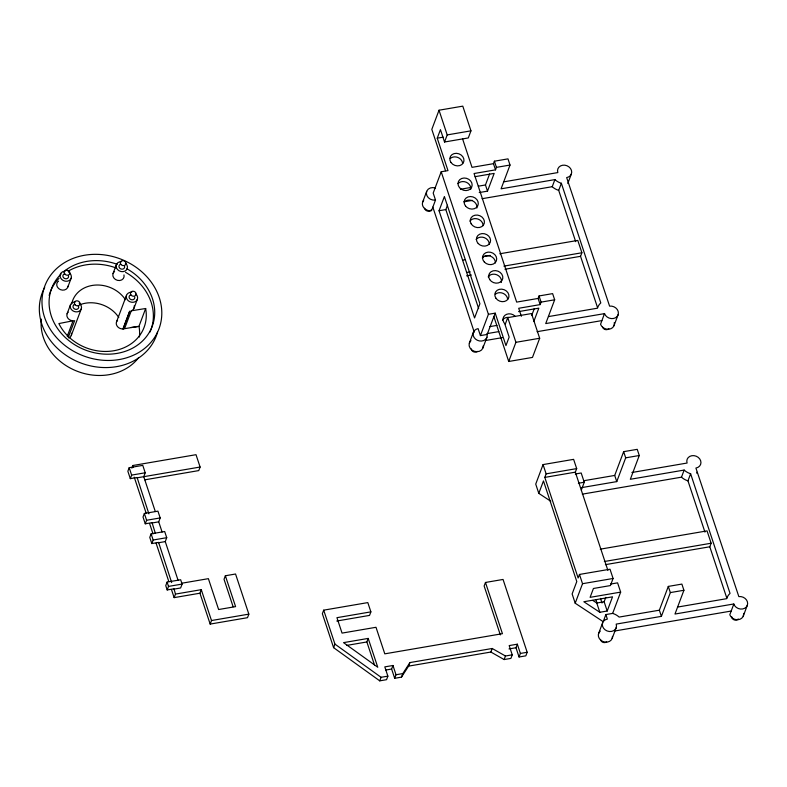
<?xml version="1.0" encoding="UTF-8"?>
<svg xmlns="http://www.w3.org/2000/svg" width="787" height="787" viewBox="0 0 787 787"><rect width="100%" height="100%" fill="white"/><g stroke="black" fill="none" stroke-linecap="round" stroke-linejoin="round"><path stroke-width="1.18" d="M67.81 287.098L71.145 278.234M67.102 313.777L70.436 304.903M67.239 336.295L73.073 320.771A5.775 4.909 20.6 0 1 67.525 317.623A5.775 4.909 20.6 0 1 68.154 312.164M68.262 337.249L74.686 320.575M71.283 335.459L81.287 308.848M113.033 273.561L116.368 264.688M116.506 321.922L126.51 295.302M123.038 328.897L129.707 311.15L123.047 328.956L138.994 326.251L145.664 308.504L131.272 310.806L124.602 328.553M134.026 308.12L137.361 299.247M155.314 511.56L143.755 476.686L145.221 472.78L142.772 465.373L129.186 467.694L127.858 471.246L130.308 478.653L137.095 477.493L148.91 513.881M131.872 468.157L132.875 465.501L196.012 454.689L200.105 467.035L198.767 470.587L144.818 479.824M130.308 478.653L131.645 475.102L129.186 467.694M162.092 532.022L158.718 521.84L160.184 517.935L157.931 511.147L144.355 513.468L143.018 517.02L145.27 523.808L152.058 522.647L155.305 533.183M145.27 523.808L146.608 520.256L144.355 513.468M178.069 580.255L165.26 541.594L166.726 537.688L164.68 531.52L151.104 533.842L149.766 537.393L151.812 543.561L158.6 542.4L171.655 582.547M151.812 543.561L153.15 540.01L151.104 533.842M173.838 589.148L180.626 587.978L182.102 584.082L180.666 579.753L167.09 582.085L165.752 585.636L167.188 589.955L173.976 588.784L175.481 594.087L174.143 597.628L199.937 593.211L201.275 589.67L175.481 594.087M167.188 589.955L168.516 586.404L167.09 582.085M199.937 593.211L210.168 624.081L247.502 617.687L248.84 614.135L235.549 574.008L225.357 575.759L224.029 579.301L233.119 606.738M210.168 624.081L211.496 620.53L201.275 589.67M423.701 200.331A7.211 6.139 20.6 0 0 423.691 207.601A7.211 6.139 20.6 0 0 431.502 210.69L435.506 200.046L433.194 193.071L441.202 171.773L447.99 170.612L437.238 138.178L440.445 129.658L444.537 142.004L468.295 137.941L470.96 130.839L462.786 106.147L439.018 110.219L431.817 129.383L445.511 170.72M444.537 142.004L447.203 134.911L439.018 110.219M422.678 202.052L426.682 191.408M439.048 210.739L444.389 196.543L479.903 303.733L474.561 317.928L439.048 210.739L445.835 209.578L447.478 205.21M336.777 621.022L369.546 615.404L370.884 611.863L367.814 602.596L323.693 610.161L322.355 613.703L333.599 647.652L379.757 680.853L386.545 679.683L387.873 676.141L384.804 666.874L392.959 665.487L396.018 674.744L394.69 678.296L401.478 677.125L408.591 666.127L409.929 662.575L492.2 648.488L505.451 656.004L512.239 654.843L509.179 645.586L517.325 644.189L520.394 653.446L519.056 656.997L525.844 655.837L527.182 652.285L503.05 579.448L485.471 582.459L484.133 586L500.335 634.912M479.224 192.559L487.507 191.143L485.461 184.965L489.632 173.878M503.837 181.827L557.826 172.579A7.211 6.139 20.6 0 1 562.577 165.24A7.211 6.139 20.6 0 1 571.411 170.258A7.211 6.139 20.6 0 1 566.66 177.587L609.591 306.123A7.211 6.139 20.6 0 1 618.149 311.337A7.211 6.139 20.6 0 1 613.329 318.519A7.211 6.139 20.6 0 1 604.554 313.62L545.725 323.575L554.668 299.798L552.622 293.62L539.046 295.951L538.111 298.43L516.666 302.1L474.059 173.524L495.515 169.854L493.469 163.676L494.403 161.197L507.979 158.866L510.025 165.044L501.083 188.821L554.904 179.603A14.432 12.277 20.6 0 0 561.367 183.273L600.806 302.956A14.432 12.277 20.6 0 0 597.667 307.628L597.51 308.179L548.47 316.581M487.507 191.143L494.177 173.396L475.112 176.662M495.515 169.854L496.44 167.365L494.403 161.197M333.599 647.652L334.937 644.11L323.693 610.161M469.367 342.984L473.371 332.34M488.422 314.308L495.21 313.147L487.153 334.455L480.424 335.606L488.422 314.308L441.202 171.773M374.514 665.025L366.87 641.956L368.198 638.414L343.535 642.635L377.76 667.248L368.198 638.414M482.933 347.903L486.937 337.259M482.087 198.708L552.228 186.696L554.904 179.603M493.882 316.699L508.717 361.479L532.474 357.416L539.675 338.253L531.5 313.56L507.743 317.623L505.067 324.726L509.159 337.072L505.962 345.582L495.21 313.147M575.691 241.639L558.701 190.365L561.367 183.273M379.757 680.853L381.085 677.302L387.873 676.141M567.801 183.46L571.401 173.878M394.69 678.296L391.621 669.029L392.959 665.487M508.717 361.479L515.918 342.315L507.743 317.623M531.776 315.282L534.275 308.632M533.822 321.46L538.82 308.15L518.564 311.622M521.368 316.295L518.702 308.278L540.157 304.608L541.092 302.119L539.046 295.951M401.478 677.125L402.806 673.583L409.929 662.575M597.54 307.579L580.55 256.316L581.888 252.765L577.796 240.419L499.814 253.768M607.908 570.447L575.346 472.161L576.684 468.609L573.615 459.352L543.06 464.586L535.731 484.103L538.79 493.36L550.792 501.27M604.524 313.501L600.56 324.264A7.211 6.139 20.6 0 0 609.03 329.212A7.211 6.139 20.6 0 0 614.283 322.532M538.79 493.36L543.463 480.936L576.792 581.544L572.129 593.959L575.199 603.216L603.196 621.671L605.862 614.568L612.65 613.407A14.432 12.277 20.6 0 1 619.123 617.077L659.358 610.191L668.301 586.413L681.876 584.092L683.923 590.26L674.98 614.037L733.779 603.973A7.211 6.139 20.6 0 0 742.584 608.981A7.211 6.139 20.6 0 0 747.404 601.799A7.211 6.139 20.6 0 0 738.836 596.585L695.915 468.058A7.211 6.139 20.6 0 0 700.656 460.72A7.211 6.139 20.6 0 0 691.822 455.712A7.211 6.139 20.6 0 0 687.081 463.041L631.892 472.495M610.535 584.062L617.588 582.852L620.658 592.119L590.102 597.343L593.437 588.479L610.407 585.567L613.083 578.475L610.014 569.217L579.458 574.441L578.13 577.992L544.801 477.394L546.129 473.843L543.06 464.586M408.591 666.127L490.872 652.039L492.2 648.488M613.978 325.72L618.129 314.702M490.872 652.039L504.123 659.555L505.451 656.004M512.239 654.843L510.911 658.394L504.123 659.555M519.056 656.997L515.987 647.74L517.325 644.189M581.308 490.104L584.259 482.254L581.19 472.997L575.317 474M581.259 487.684L616.762 481.605L614.716 475.437L623.648 451.659L637.224 449.338L639.27 455.506L630.338 479.283L684.149 470.065A14.432 12.277 20.6 0 0 690.622 473.735L730.051 593.428A14.432 12.277 20.6 0 0 726.922 598.09L726.755 598.651L677.725 607.043M616.762 481.605L625.695 457.837L623.648 451.659M575.199 603.216L582.528 583.708L579.458 574.441M607.2 611.017L612.532 596.831L583.826 601.74L599.832 612.286L607.2 611.017L604.131 601.76L605.774 597.392M598.622 633.446L602.626 622.802M612.65 613.407L620.658 592.119M612.188 638.375L616.182 627.731M582.321 494.147L681.483 477.168L684.149 470.065M704.945 532.101L687.956 480.837L690.622 473.735M605.862 614.568L607.357 619.094A7.211 6.139 20.6 0 0 602.616 626.422A7.211 6.139 20.6 0 0 611.45 631.44A7.211 6.139 20.6 0 0 616.191 624.101L661.405 616.359L670.347 592.581L668.301 586.413M726.794 598.051L709.805 546.778L711.143 543.227L707.051 530.881L600.265 549.169M733.809 604.082L729.805 614.726A7.211 6.139 20.6 0 0 738.058 619.703A7.211 6.139 20.6 0 0 743.607 613.407M743.233 616.191L747.375 605.164M73.073 320.771L58.877 323.575A46.531 39.586 20.6 0 0 112.315 350.982A46.531 39.586 20.6 0 0 146.077 311.357L145.664 308.504M447.203 134.911L470.96 130.839M437.238 138.178L443.179 137.164M493.469 163.676L472.013 167.346L462.52 138.699M496.44 167.365L510.025 165.044M460.474 189.244L471.187 187.414M478.319 186.194L485.461 184.965M463.946 201.816L472.416 200.37M462.618 260.143L465.019 259.73M483.011 256.651L490.212 255.411M131.055 327.52L139.024 326.457A46.531 39.586 20.6 0 1 139.397 337.003M466.711 272.489L470.301 271.869M503.896 266.114L581.888 252.765M466.573 275.824L471.374 275.007M504.969 269.252L580.55 256.316M541.092 302.119L554.668 299.798M489.868 326.615L496.971 325.395M498.84 331.602L486.937 333.639L487.153 334.455A7.211 6.139 20.6 0 1 481.595 341.046A7.211 6.139 20.6 0 1 473.282 335.695A7.211 6.139 20.6 0 1 478.103 328.622L480.424 335.606M485.471 340.525L502.273 337.653M537.068 331.691L601.858 320.604M515.918 342.315L539.675 338.253M131.645 475.102L145.221 472.78M136.968 477.847L200.105 467.035M146.608 520.256L160.184 517.935M151.93 523.001L158.718 521.84M625.695 457.837L639.27 455.506M153.15 540.01L166.726 537.688M546.129 473.843L576.684 468.609M158.472 542.755L165.26 541.594M544.801 477.394L575.346 472.161M583.777 480.729L614.716 475.437M578.376 483.257L584.259 482.254M181.531 583.265L208.388 578.661L218.619 609.522L235.588 606.62L225.357 575.759M168.516 586.404L182.102 584.082M211.496 620.53L248.84 614.135M604.357 561.515L711.143 543.227M605.419 564.653L709.805 546.778M370.884 611.863L336.944 617.677L342.05 633.102L375.999 627.288L384.794 653.84L502.44 633.692L485.471 582.459M582.528 583.708L613.083 578.475M346.9 645.379L366.87 641.956M592.759 600.392L596.762 603.029L604.131 601.76M670.347 592.581L683.923 590.26M385.797 670.032L391.621 669.029M509.002 648.931L515.987 647.74M614.726 630.997L731.103 611.066M396.018 674.744L402.806 673.583M520.394 653.446L527.182 652.285M123.215 328.877L122.851 328.907A5.775 4.909 20.6 0 1 117.017 325.916A5.775 4.909 20.6 0 1 117.558 320.299M334.937 644.11L381.085 677.302M659.358 610.191L661.405 616.359M538.111 298.43L540.157 304.608M600.491 598.376L602.025 602.999M595.907 599.684L597.058 603.157M596.762 603.029L599.832 612.286M445.835 209.578L478.653 308.612M432.84 207.138L474.286 332.252M132.875 465.501L133.534 467.478M134.233 477.158L146.126 513.065M149.579 523.493L153.032 533.92M156.101 543.187L168.772 581.416M171.458 589.522L174.143 597.628M495.387 294.19A7.211 6.139 20.6 0 1 503.06 293.344A7.211 6.139 20.6 0 1 507.645 299.424M458.044 183.587A7.211 6.139 20.6 0 1 466.347 182.279A7.211 6.139 20.6 0 1 470.783 189.224M488.176 276.886A7.211 6.139 20.6 0 1 496.931 274.83A7.211 6.139 20.6 0 1 501.319 282.513M505.215 324.185A7.211 6.139 20.6 0 1 504.9 315.331A7.211 6.139 20.6 0 1 514.924 316M502.49 320.102A7.211 6.139 20.6 0 1 508.52 317.377M482.323 257.969A7.211 6.139 20.6 0 1 490.458 256.178A7.211 6.139 20.6 0 1 495.367 262.897M469.947 221.068A7.211 6.139 20.6 0 1 477.994 219.071A7.211 6.139 20.6 0 1 483.1 225.682M464.369 201.905A7.211 6.139 20.6 0 1 472.761 200.931A7.211 6.139 20.6 0 1 476.883 207.994M450.253 158.512A7.211 6.139 20.6 0 1 457.877 157.469A7.211 6.139 20.6 0 1 462.638 163.44M558.701 190.365A14.432 12.277 20.6 0 1 552.228 186.696M435.506 200.046A7.211 6.139 20.6 0 1 426.367 193.189A7.211 6.139 20.6 0 1 435.536 188.093M477.404 351.376A3.61 3.069 20.6 0 1 473.676 351.838A3.61 3.069 20.6 0 1 471.285 348.966M483.238 345.916A7.211 6.139 20.6 0 1 474.305 351.297A7.211 6.139 20.6 0 1 470.134 341.568M470.4 341.253A7.211 6.139 20.6 0 1 470.99 340.682M431.355 209.667A3.61 3.069 20.6 0 1 430.863 210.306M430.548 210.582A3.61 3.069 20.6 0 1 426.977 210.916A3.61 3.069 20.6 0 1 424.626 208.24M608.853 328.632A3.61 3.069 20.6 0 1 605.272 329.537A3.61 3.069 20.6 0 1 602.517 326.91M476.194 239.445A7.211 6.139 20.6 0 1 484.32 237.654A7.211 6.139 20.6 0 1 489.229 244.373M687.956 480.837A14.432 12.277 20.6 0 1 681.483 477.168M612.493 636.388A7.211 6.139 20.6 0 1 602.891 641.513A7.211 6.139 20.6 0 1 600.235 631.144M606.649 641.838A3.61 3.069 20.6 0 1 602.921 642.31A3.61 3.069 20.6 0 1 600.54 639.428M738.236 618.936A3.61 3.069 20.6 0 1 734.192 619.89A3.61 3.069 20.6 0 1 731.684 616.555M696.869 472.18A7.211 6.139 20.6 0 1 696.957 473.41M68.439 275.794A2.882 2.459 20.6 0 1 66.826 278.667A2.882 2.459 20.6 0 1 63.245 277.25A2.882 2.459 20.6 0 1 64.072 274.073M134.734 297.142A2.882 2.459 20.6 0 1 132.816 299.739A2.882 2.459 20.6 0 1 129.402 298.165A2.882 2.459 20.6 0 1 130.288 295.086M126.884 268.76A53.752 45.725 20.6 0 1 146.707 336.265A53.752 45.725 20.6 0 1 71.046 342.266A53.752 45.725 20.6 0 1 61.13 273.974M63.413 271.899A53.752 45.725 20.6 0 1 117.332 264.353M49.148 295.45A53.752 45.725 20.6 0 1 49.729 293.541M50.053 292.597A53.752 45.725 20.6 0 1 59.074 278.244M68.036 271.23A53.752 45.725 20.6 0 1 115.994 267.895M125.556 272.302A53.752 45.725 20.6 0 1 152.029 305.317L152.698 308.366A53.752 45.725 20.6 0 1 149.963 332.075M157.548 332.075A60.963 51.863 20.6 0 1 79.871 362.62A60.963 51.863 20.6 0 1 44.711 287.491M123.982 274.929A5.775 4.909 20.6 0 1 117.529 280.369A5.775 4.909 20.6 0 1 113.653 272.43M114.085 271.938A5.775 4.909 20.6 0 1 114.587 271.515M125.399 263.143A5.775 4.909 20.6 0 1 124.985 271.092A5.775 4.909 20.6 0 1 116.397 267.698A5.775 4.909 20.6 0 1 121.621 261.648M124.553 266.36A2.882 2.459 20.6 0 1 122.841 269.075A2.882 2.459 20.6 0 1 119.349 267.698A2.882 2.459 20.6 0 1 119.998 264.56M78.277 305.789A2.882 2.459 20.6 0 1 77.657 308.976A2.882 2.459 20.6 0 1 73.919 308.514A2.882 2.459 20.6 0 1 73.565 305.199M73.801 304.972A2.882 2.459 20.6 0 1 74.371 304.608M134.203 305.868A5.775 4.909 20.6 0 1 131.272 310.806M68.026 286.163A5.775 4.909 20.6 0 1 60.373 289.616A5.775 4.909 20.6 0 1 57.785 281.776M58.248 281.323A5.775 4.909 20.6 0 1 58.513 281.116M80.008 303.861A5.775 4.909 20.6 0 1 78.198 311.652L77.854 311.741A5.775 4.909 20.6 0 1 70.436 307.806A5.775 4.909 20.6 0 1 74.588 301.893L74.952 301.864A5.775 4.909 20.6 0 1 75.316 301.854M79.172 303.133A5.775 4.909 20.6 0 1 79.467 303.359M135.826 294.004A5.775 4.909 20.6 0 1 137.41 299.09A5.775 4.909 20.6 0 1 133.219 302.267L132.855 302.297A5.775 4.909 20.6 0 1 126.51 298.204A5.775 4.909 20.6 0 1 129.609 292.498L129.953 292.41A5.775 4.909 20.6 0 1 131.763 292.262M69.6 272.981A5.775 4.909 20.6 0 1 68.912 280.693A5.775 4.909 20.6 0 1 60.451 277.614A5.775 4.909 20.6 0 1 64.809 271.24M68.725 272.302A5.775 4.909 20.6 0 1 69.325 272.745M71.46 333.216A5.775 4.909 20.6 0 1 68.843 338.017M138.699 357.554A53.742 45.725 20.6 0 1 76.821 371.11A53.742 45.725 20.6 0 1 41.347 319.089M80.146 304.628A29.798 25.351 20.6 0 1 118.788 317.456M71.686 303.979A29.798 25.351 20.6 0 1 94.912 285.11A29.798 25.351 20.6 0 1 125.458 299.709M489.721 279.601A7.211 6.139 20.6 0 0 501.998 280.428A7.211 6.139 20.6 0 0 495.535 270.62A7.211 6.139 20.6 0 0 489.721 279.601M459.519 187.65A7.211 6.139 20.6 0 0 471.669 187.208A7.211 6.139 20.6 0 0 464.035 178.019A7.211 6.139 20.6 0 0 459.519 187.65M450.981 162.486A7.211 6.139 20.6 0 0 463.238 162.988A7.211 6.139 20.6 0 0 456.47 153.327A7.211 6.139 20.6 0 0 450.981 162.486M495.859 298.125A7.211 6.139 20.6 0 0 508.136 298.942A7.211 6.139 20.6 0 0 501.673 289.144A7.211 6.139 20.6 0 0 495.859 298.125M484.359 262.061A7.211 6.139 20.6 0 0 496.361 260.92A7.211 6.139 20.6 0 0 488.127 252.115A7.211 6.139 20.6 0 0 484.359 262.061M471.128 223.754A7.211 6.139 20.6 0 0 483.405 225.141A7.211 6.139 20.6 0 0 477.493 215.097A7.211 6.139 20.6 0 0 471.128 223.754M465.471 205.938A7.211 6.139 20.6 0 0 477.689 205.958A7.211 6.139 20.6 0 0 470.469 196.534A7.211 6.139 20.6 0 0 465.471 205.938M478.221 243.547A7.211 6.139 20.6 0 0 490.232 242.396A7.211 6.139 20.6 0 0 481.988 233.601A7.211 6.139 20.6 0 0 478.221 243.547M64.859 274.083A2.882 2.459 20.6 0 0 69.709 273.846A2.882 2.459 20.6 0 0 66.6 270.207A2.882 2.459 20.6 0 0 64.859 274.083M131.075 295.105A2.882 2.459 20.6 0 0 135.925 294.859A2.882 2.459 20.6 0 0 132.816 291.22A2.882 2.459 20.6 0 0 131.075 295.105M55.513 336.433A60.963 51.863 20.6 0 0 157.931 331.357A60.963 51.863 20.6 0 0 92.256 254.408A60.963 51.863 20.6 0 0 55.513 336.433M120.932 264.481A2.882 2.459 20.6 0 0 125.782 264.245A2.882 2.459 20.6 0 0 122.674 260.605A2.882 2.459 20.6 0 0 120.932 264.481M75.001 304.707A2.882 2.459 20.6 0 0 79.851 304.461A2.882 2.459 20.6 0 0 76.742 300.821A2.882 2.459 20.6 0 0 75.001 304.707"/></g></svg>
